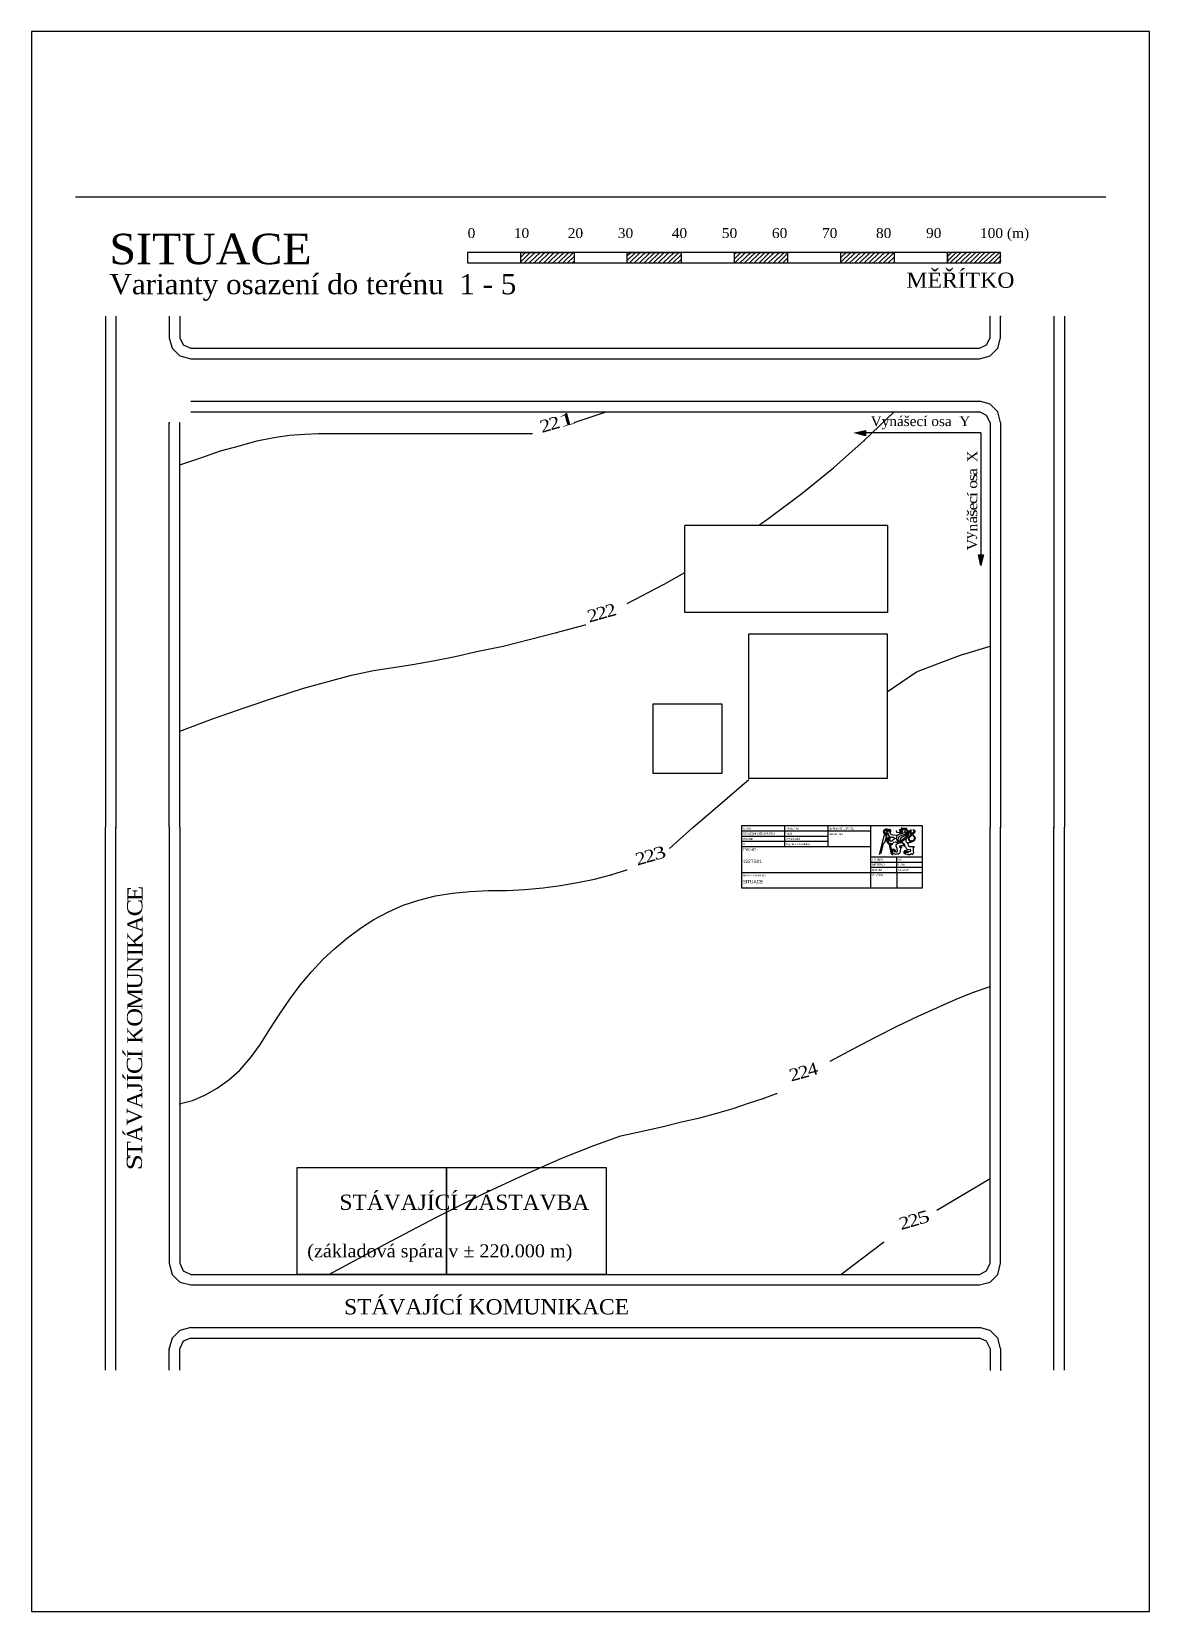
# Model space of a CAD drawing. Header units: millimetres. Extents: x -3518363 to 3223740, y -1530229 to 774657.
# Drawn here: x -189051 to 20949, y 59001 to 356001 of the extents above; entities that cross this region are included whole.
import ezdxf

# ---------------------------------------------------------------- set-up
doc = ezdxf.new("R2010")
doc.units = ezdxf.units.MM
doc.header["$LTSCALE"] = 15
doc.header["$MEASUREMENT"] = 0
doc.layers.get('0').update_dxf_attribs({"linetype": 'CONTINUOUS'})
for name, color, linetype in [('objekt 1', 40, 'CONTINUOUS'), ('objekt 2', 70, 'CONTINUOUS'), ('objekt 3', 150, 'CONTINUOUS'), ('RAMECEK', 7, 'CONTINUOUS')]:
    doc.layers.add(name, color=color, linetype=linetype)
doc.styles.add('ROMAN', font='roman')
doc.styles.add('TIMESNEWROMAN', font='times.ttf')

msp = doc.modelspace()

# ---------------------------------------------------------------- hatches: boundary and pattern name
for points in [[(-32384.35, 280015.115), (-34364.697, 280555.215), (-32384.35, 280992.443)], [(-10188.995, 257614.018), (-10729.094, 255633.671), (-11166.323, 257614.018)]]:
    msp.add_hatch(color=256).paths.add_polyline_path(points, flags=16)

# ---------------------------------------------------------------- linework, layer by layer
for p, q in [((-180833.381, 324920.175), (12752.182, 324920.175)), ((-159152.415, 286496.256), (-10857.696, 286496.256)), ((-159152.415, 284515.909), (-10857.696, 284515.909)), ((-97144.336, 280452.344), (-94958.233, 280452.344)), ((-159152.415, 112354.128), (-10857.696, 112354.128)), ((-159152.415, 110399.499), (-10857.696, 110399.499))]:
    msp.add_line(p, q)
for points in [[(-189051.006, 356001.207), (-189051.006, 59001.207), (20948.994, 59001.207), (20948.994, 356001.207)], [(-32384.35, 280015.115), (-34364.697, 280555.215), (-32384.35, 280992.443), (-32384.35, 280015.115)], [(-10188.995, 257614.018), (-10729.094, 255633.671), (-11166.323, 257614.018), (-10188.995, 257614.018)]]:
    msp.add_lwpolyline(points, close=True)
for points in [[(-107148.962, 312523.717), (-97144.336, 312523.717), (-97144.336, 314478.346), (-87139.716, 314478.346), (-87139.716, 312523.717), (-77135.096, 312523.717), (-77135.096, 314478.346), (-67027.605, 314478.346), (-67027.605, 312523.717), (-57022.972, 312523.717), (-57022.972, 314478.346), (-47018.365, 314478.346), (-47018.365, 312523.717), (-37013.732, 312523.717), (-37013.732, 314478.346), (-27009.113, 314478.346), (-27009.113, 312523.717), (-17004.493, 312523.717), (-17004.493, 314478.346), (-107148.962, 314478.346), (-107148.962, 312523.717), (-16901.622, 312523.717)], [(-97144.336, 313603.889), (-96269.892, 314478.346), (-96167.021, 314478.346)], [(-97144.336, 312729.459), (-95395.461, 314478.346), (-95292.59, 314478.346)], [(-96501.365, 312523.717), (-94521.018, 314478.346), (-94392.416, 314478.346)], [(-95601.204, 312523.717), (-93517.985, 314478.346), (-93415.114, 314478.346)], [(-94623.902, 312523.717), (-92643.542, 314478.346), (-92540.671, 314478.346)], [(-93749.445, 312523.717), (-91769.098, 314478.346), (-91640.509, 314478.346)], [(-92849.297, 312523.717), (-90894.668, 314478.346), (-90766.079, 314478.346)], [(-91974.854, 312523.717), (-89994.506, 314478.346), (-89891.622, 314478.346)], [(-91100.41, 312523.717), (-89017.192, 314478.346), (-88914.321, 314478.346)], [(-90123.108, 312523.717), (-88142.748, 314478.346), (-88014.159, 314478.346)], [(-89222.934, 312523.717), (-87242.587, 314478.346), (-87139.716, 314478.346)], [(-88348.503, 312523.717), (-87139.716, 313732.504), (-87036.845, 313732.504)], [(-87474.06, 312523.717), (-87139.716, 312832.33), (-87036.845, 312832.33)], [(-77135.096, 313938.247), (-76492.125, 314478.346), (-76363.523, 314478.346)], [(-77135.096, 312960.919), (-75591.964, 314478.346), (-75489.093, 314478.346)], [(-76697.881, 312523.717), (-74717.534, 314478.346), (-74614.649, 314478.346)], [(-75823.437, 312523.717), (-73740.206, 314478.346), (-73611.617, 314478.346)], [(-74820.405, 312523.717), (-72840.057, 314478.346), (-72737.186, 314478.346)], [(-73945.961, 312523.717), (-71965.614, 314478.346), (-71862.73, 314478.346)], [(-73071.517, 312523.717), (-71091.17, 314478.346), (-70988.299, 314478.346)], [(-72197.087, 312523.717), (-70216.74, 314478.346), (-70113.856, 314478.346)], [(-71322.643, 312523.717), (-69342.283, 314478.346), (-69213.694, 314478.346)], [(-70422.482, 312523.717), (-68339.264, 314478.346), (-68236.393, 314478.346)], [(-69445.167, 312523.717), (-67464.82, 314478.346), (-67361.936, 314478.346)], [(-68570.724, 312523.717), (-67027.605, 314041.118), (-66924.721, 314041.118)], [(-67696.293, 312523.717), (-67027.605, 313166.687), (-66924.721, 313166.687)], [(-57022.972, 314169.707), (-56688.641, 314478.346), (-56585.757, 314478.346)], [(-57022.972, 313269.558), (-55814.184, 314478.346), (-55711.313, 314478.346)], [(-56920.101, 312523.717), (-54939.754, 314478.346), (-54811.165, 314478.346)], [(-56019.953, 312523.717), (-53936.721, 314478.346), (-53833.837, 314478.346)], [(-55145.496, 312523.717), (-53062.278, 314478.346), (-52959.407, 314478.346)], [(-54168.194, 312523.717), (-52187.847, 314478.346), (-52084.963, 314478.346)], [(-53293.751, 312523.717), (-51313.391, 314478.346), (-51184.802, 314478.346)], [(-52393.59, 312523.717), (-50413.242, 314478.346), (-50310.371, 314478.346)], [(-51519.159, 312523.717), (-49538.799, 314478.346), (-49435.928, 314478.346)], [(-50644.702, 312523.717), (-48561.484, 314478.346), (-48432.895, 314478.346)], [(-49667.401, 312523.717), (-47687.054, 314478.346), (-47558.452, 314478.346)], [(-48767.226, 312523.717), (-47018.365, 314272.604), (-46915.481, 314272.604)], [(-47892.796, 312523.717), (-47018.365, 313398.147), (-46915.481, 313398.147)], [(-37013.732, 314375.475), (-36910.861, 314478.346), (-36782.272, 314478.346)], [(-37013.732, 313501.018), (-36010.7, 314478.346), (-35907.816, 314478.346)], [(-37013.732, 312626.588), (-35136.256, 314478.346), (-35033.385, 314478.346)], [(-36242.173, 312523.717), (-34261.826, 314478.346), (-34158.955, 314478.346)], [(-35367.729, 312523.717), (-33284.498, 314478.346), (-33155.909, 314478.346)], [(-34364.697, 312523.717), (-32384.35, 314478.346), (-32281.479, 314478.346)], [(-33490.253, 312523.717), (-31509.906, 314478.346), (-31407.022, 314478.346)], [(-32615.81, 312523.717), (-30635.463, 314478.346), (-30532.592, 314478.346)], [(-31741.379, 312523.717), (-29761.032, 314478.346), (-29658.161, 314478.346)], [(-30866.936, 312523.717), (-28757.987, 314478.346), (-28655.116, 314478.346)], [(-29863.903, 312523.717), (-27883.556, 314478.346), (-27780.685, 314478.346)], [(-28989.46, 312523.717), (-27009.113, 314478.346), (-26906.228, 314478.346)], [(-28115.016, 312523.717), (-27009.113, 313603.889), (-26906.228, 313603.889)], [(-27214.868, 312523.717), (-27009.113, 312729.459), (-26906.228, 312729.459)], [(-17004.493, 312523.717), (-6999.873, 312523.717), (-6999.873, 314478.346), (-17004.493, 314478.346), (-17004.493, 312523.717), (-16901.622, 312523.717)], [(-17004.493, 313732.504), (-16232.933, 314478.346), (-16130.049, 314478.346)], [(-17004.493, 312832.33), (-15358.49, 314478.346), (-15255.606, 314478.346)], [(-16464.393, 312523.717), (-14484.046, 314478.346), (-14355.457, 314478.346)], [(-15564.245, 312523.717), (-13481.014, 314478.346), (-13378.13, 314478.346)], [(-14586.917, 312523.717), (-12606.57, 314478.346), (-12503.699, 314478.346)], [(-13712.487, 312523.717), (-11732.14, 314478.346), (-11603.538, 314478.346)], [(-12812.326, 312523.717), (-10857.696, 314478.346), (-10729.094, 314478.346)], [(-11937.882, 312523.717), (-9957.535, 314478.346), (-9854.664, 314478.346)], [(-11063.451, 312523.717), (-9083.104, 314478.346), (-8980.22, 314478.346)], [(-10188.995, 312523.717), (-8105.777, 314478.346), (-7977.188, 314478.346)], [(-9185.975, 312523.717), (-7205.628, 314478.346), (-7102.744, 314478.346)], [(-8311.532, 312523.717), (-6999.873, 313835.375), (-6896.989, 313835.375)], [(-7437.088, 312523.717), (-6999.873, 312960.919), (-6896.989, 312960.919)], [(-175200.96, 302519.084), (-175200.96, 206459.298), (-175098.082, 206459.298)], [(-173220.613, 302519.084), (-173220.613, 206459.298), (-173117.735, 206459.298)], [(-163215.986, 302519.084), (-163215.986, 298455.518), (-162675.894, 296475.171), (-161235.639, 295060.641), (-159152.415, 294494.824), (-10960.567, 294494.824), (-8980.22, 295060.641), (-7539.959, 296475.171), (-6999.873, 298455.518), (-6999.873, 302519.084), (-6896.989, 302519.084)], [(-161235.639, 302519.084), (-161235.639, 298455.518), (-160592.669, 297143.86), (-159152.415, 296475.171), (-10960.567, 296475.171), (-9648.908, 297143.86), (-8980.22, 298455.518), (-8980.22, 302519.084), (-8877.336, 302519.084)], [(3004.747, 302519.084), (3004.747, 206459.298), (3107.618, 206459.298)], [(4985.094, 302519.084), (4985.094, 206459.298), (5087.978, 206459.298)], [(-6999.873, 282535.562), (-7539.959, 284515.909), (-8980.22, 285956.157), (-10960.567, 286496.256), (-10857.696, 286496.256)], [(-163215.986, 206459.298), (-163215.986, 282535.562), (-163113.115, 282535.562)], [(-161235.639, 206459.298), (-161235.639, 282535.562), (-161132.762, 282535.562)], [(-87139.716, 282535.562), (-81095.803, 284515.909), (-80992.919, 284515.909)], [(-32615.81, 279140.685), (-27009.113, 284515.909), (-26906.228, 284515.909)], [(-8980.22, 282535.562), (-9648.908, 283847.221), (-10960.567, 284515.909), (-10857.696, 284515.909)], [(-8980.22, 282535.562), (-8980.22, 206459.298), (-8877.336, 206459.298)], [(-6999.873, 282535.562), (-6999.873, 206459.298), (-6896.989, 206459.298)], [(-161235.639, 274537.02), (-157274.939, 275848.679), (-153545.711, 277160.338), (-150022.232, 278137.639), (-146730.226, 279037.814), (-143541.091, 279680.784), (-140583.429, 280117.986), (-137728.638, 280349.473), (-135182.474, 280452.344), (-97041.464, 280452.344)], [(-10729.094, 280555.215), (-32384.35, 280555.215), (-32281.479, 280555.215)], [(-10729.094, 280555.215), (-10729.094, 257614.018), (-10626.223, 257614.018)], [(-52508.107, 263176.607), (-50541.831, 264532.387), (-44369.317, 269136.052), (-38428.262, 273971.203), (-32615.81, 279140.685), (-32512.939, 279140.685)], [(-77135.096, 248509.56), (-70216.74, 252135.923), (-66328.815, 254321.961)], [(-90431.722, 243005.747), (-85056.497, 244445.994), (-84953.626, 244445.994)], [(-161235.639, 224462.472), (-154857.37, 226880.035), (-148942.046, 228963.266), (-143335.342, 230840.742), (-138165.86, 232486.732), (-133330.722, 233798.391), (-128932.8, 235007.179), (-124843.51, 235881.635), (-121114.282, 236421.735), (-117487.926, 236987.526), (-113630.103, 237733.367), (-109463.653, 238504.953), (-105168.608, 239507.972), (-100436.355, 240485.3), (-95601.204, 241694.088), (-90431.722, 243005.747), (-90328.851, 243005.747)], [(-28328.815, 231883.744), (-22816.945, 235650.149), (-18521.894, 237296.165), (-14021.1, 238942.155), (-13918.229, 238942.155)], [(-13918.229, 238942.155), (-8980.22, 240485.3), (-8877.336, 240485.3)], [(-69213.694, 202395.719), (-64815.772, 206356.427), (-60649.335, 209957.046), (-54328.815, 215415.672)], [(-175200.96, 104355.573), (-175200.96, 206459.298), (-175098.082, 206459.298)], [(-173220.613, 104355.573), (-173220.613, 206459.298), (-173117.735, 206459.298)], [(-163215.986, 206459.298), (-163215.986, 124441.972), (-162675.894, 122358.748), (-161235.639, 120918.493), (-159152.415, 120378.401), (-10960.567, 120378.401), (-8980.22, 120918.493), (-7539.959, 122358.748), (-6999.873, 124441.972), (-6999.873, 206459.298), (-6896.989, 206459.298)], [(-161235.639, 206459.298), (-161235.639, 124441.972), (-160592.669, 123027.436), (-159152.415, 122358.748), (-10960.567, 122358.748), (-9648.908, 123027.436), (-8980.22, 124441.972), (-8980.22, 206459.298), (-8877.336, 206459.298)], [(3004.747, 104355.573), (3004.747, 206459.298), (3107.618, 206459.298)], [(4985.094, 104355.573), (4985.094, 206459.298), (5087.978, 206459.298)], [(-161338.51, 154404.403), (-158818.064, 155073.091), (-156503.373, 156050.406), (-154188.681, 157387.782), (-152002.579, 158905.197), (-149919.354, 160782.673), (-147939.007, 163097.364), (-146061.531, 165617.797), (-144312.65, 168472.601), (-142435.181, 171327.379), (-140557.705, 174079.298), (-138577.358, 176702.616), (-136494.133, 179223.063), (-134308.031, 181537.754), (-132096.21, 183620.972), (-129678.641, 185601.332), (-127261.073, 187453.077), (-124740.626, 189099.093), (-121988.713, 190539.341), (-119236.8, 191748.129), (-116279.138, 192725.444), (-113192.881, 193497.016), (-110003.746, 194037.102), (-106711.734, 194371.447), (-103188.255, 194500.035), (-99767.653, 194500.035), (-96372.763, 194705.791), (-92952.168, 195040.135), (-89660.162, 195477.363), (-86471.027, 196017.45), (-83281.893, 196686.151), (-80221.347, 197457.71), (-80092.758, 197457.71)], [(-80221.347, 197457.71), (-77237.967, 198435.012), (-77135.083, 198435.012)], [(-38994.08, 162428.662), (-34596.157, 164846.238), (-30404.003, 167032.34), (-26340.424, 169115.572), (-22508.319, 170890.163), (-18881.969, 172536.166), (-15358.49, 174079.298), (-12066.471, 175390.957), (-11937.882, 175390.957)], [(-12066.471, 175390.957), (-8980.22, 176471.143), (-8877.336, 176471.143)], [(-133202.127, 122358.748), (-122657.408, 128068.329), (-112987.132, 133109.222), (-104191.294, 137507.132), (-96372.776, 141133.482), (-89454.42, 144194.028), (-83410.481, 146611.603), (-78343.871, 148386.195), (-74048.845, 149363.51), (-70422.482, 150135.069), (-66924.721, 151009.513), (-63504.113, 151781.085), (-60314.978, 152655.516), (-57228.727, 153529.959), (-54373.937, 154532.992), (-51622.03, 155407.435), (-51519.159, 155407.435)], [(-51622.03, 155407.435), (-49101.584, 156384.75), (-48998.712, 156384.75)], [(-139143.175, 122358.748), (-139143.175, 142445.141), (-81095.803, 142445.141), (-81095.803, 122358.748), (-111109.656, 122358.748), (-111109.656, 142445.141), (-111109.656, 122358.748), (-139143.175, 122358.748), (-139040.297, 122358.748)], [(-18984.84, 134420.881), (-8980.22, 140361.922), (-8877.336, 140361.922)], [(-37013.732, 122358.748), (-28989.46, 128402.673), (-28886.589, 128402.673)], [(-159152.415, 112354.128), (-161235.639, 111814.035), (-162675.894, 110399.499), (-163215.986, 108419.145), (-163113.115, 108419.145)], [(-159152.415, 110399.499), (-160592.669, 109833.681), (-161235.639, 108419.145), (-161132.762, 108419.145)], [(-6999.873, 108419.145), (-7539.959, 110399.499), (-8980.22, 111814.035), (-10960.567, 112354.128), (-10857.696, 112354.128)], [(-8980.22, 108419.145), (-9648.908, 109833.681), (-10960.567, 110399.499), (-10857.696, 110399.499)], [(-163215.986, 104355.573), (-163215.986, 108419.145), (-163113.115, 108419.145)], [(-161235.639, 104355.573), (-161235.639, 108419.145), (-161132.762, 108419.145)], [(-8980.22, 108419.145), (-8980.22, 104355.573), (-8877.336, 104355.573)], [(-6999.873, 108419.145), (-6999.873, 104355.573), (-6896.989, 104355.573)]]:
    msp.add_lwpolyline(points)
at = {"layer": 'objekt 1', "extrusion": (1.93959e-16, -3.39308e-16, -1)}
for p, q in [((-28228.815, 263176.607), (-66328.815, 263176.607)), ((-66328.815, 256976.607), (-66328.815, 263176.607)), ((-28228.815, 263176.607), (-28228.815, 246776.607)), ((-66328.815, 246776.607), (-66328.815, 256976.607)), ((-40278.815, 246776.607), (-66328.815, 246776.607)), ((-28228.815, 246776.607), (-40278.815, 246776.607))]:
    msp.add_line(p, q, dxfattribs=at)
at = {"layer": 'objekt 2', "extrusion": (1.93959e-16, -3.39308e-16, -1)}
for p, q in [((-54328.815, 215576.607), (-54328.815, 242776.607)), ((-54328.815, 242776.607), (-28328.815, 242776.607)), ((-28328.815, 242776.607), (-28328.815, 215576.607)), ((-28328.815, 215576.607), (-54328.815, 215576.607))]:
    msp.add_line(p, q, dxfattribs=at)
at = {"layer": 'objekt 3', "extrusion": (1.93959e-16, -3.39308e-16, -1)}
for p, q in [((-59328.815, 229576.607), (-72328.815, 229576.607)), ((-72328.815, 229576.607), (-72328.815, 216576.607)), ((-59328.815, 216576.607), (-59328.815, 229576.607)), ((-72328.815, 216576.607), (-59328.815, 216576.607))]:
    msp.add_line(p, q, dxfattribs=at)
at = {"layer": 'RAMECEK', "color": 0, "linetype": 'Continuous'}
for p, q in [((-55690.774, 205717.752), (-31383.078, 205717.752)), ((-47588.259, 206690), (-47588.259, 202800.859)), ((-39485.593, 206648.924), (-39485.593, 202759.784)), ((-31383.078, 195022.427), (-31383.078, 206690)), ((-28490.536, 205654.362), (-28421.608, 205674.033)), ((-25940.771, 205693.725), (-25950.618, 205536.336)), ((-25596.211, 206018.343), (-25596.211, 205801.94)), ((-25163.052, 205723.232), (-25044.913, 205693.725)), ((-55690.774, 204745.505), (-39485.593, 204745.505)), ((-55690.774, 203773.257), (-39485.593, 203773.257)), ((-55690.774, 202800.859), (-31383.078, 202800.859)), ((-28539.747, 204001.744), (-28431.455, 204041.086)), ((-28441.301, 204228.006), (-28362.549, 204247.677)), ((-27978.613, 204582.129), (-27899.85, 204582.129)), ((-27909.697, 203372.157), (-27968.767, 203313.144)), ((-26925.229, 204287.019), (-26629.902, 204395.21)), ((-25566.682, 202693.416), (-25606.058, 202673.722)), ((-24532.991, 203431.194), (-24424.709, 203401.664)), ((-31383.078, 200856.213), (-21660, 200856.213)), ((-31383.078, 199883.815), (-21660, 199883.815)), ((-27437.151, 201581.797), (-27456.844, 201571.961)), ((-26521.539, 197939.169), (-26521.539, 200856.213)), ((-25172.899, 201680.175), (-25271.334, 201581.797)), ((-55690.774, 197939.169), (-31383.078, 197939.169)), ((-31383.078, 198911.568), (-21660, 198911.568)), ((-31383.078, 197939.169), (-21660, 197939.169)), ((-26521.539, 197939.169), (-26521.539, 195022.427))]:
    msp.add_line(p, q, dxfattribs=at)
msp.add_lwpolyline([(-21660, 206690), (-55690.774, 206690), (-55690.774, 195022.427), (-21660, 195022.427)], close=True, dxfattribs=at)
for points in [[(-28815.391, 205064.139), (-28815.391, 205044.468), (-28608.664, 204946.091), (-28529.912, 204680.508), (-28529.912, 204523.116), (-28598.817, 204257.512), (-28608.664, 204237.841), (-28618.499, 204228.006), (-28628.346, 204129.606), (-28638.204, 204109.935), (-28648.04, 204100.099), (-28785.861, 203480.371), (-29061.516, 203313.144), (-29081.21, 203293.473), (-29091.045, 203273.778), (-29140.268, 203027.869), (-29150.115, 203008.198), (-29159.951, 202998.362), (-29169.798, 202909.819), (-29179.644, 202890.148), (-29189.491, 202880.312), (-29504.522, 201571.961), (-29514.369, 201552.29), (-29534.051, 201532.619), (-29681.72, 201434.243), (-29730.943, 201404.736), (-29809.706, 201257.179)], [(-29721.096, 201424.407), (-29711.26, 201562.126), (-28815.391, 205005.125), (-28795.708, 205014.961)], [(-28716.956, 205093.645), (-28746.485, 205113.316), (-28933.53, 205329.743), (-28963.059, 205457.628), (-28972.906, 205516.665), (-28943.377, 205762.574), (-28767.411, 205992.522), (-28510.218, 206097.05), (-28500.371, 206106.886), (-28352.702, 206106.886), (-28224.716, 206077.379), (-28185.34, 206038.014), (-28214.881, 205988.836), (-28323.173, 205910.131), (-28303.48, 205890.459), (-28293.644, 205870.788), (-28293.644, 205851.117), (-28283.797, 205841.282), (-28214.881, 205851.117), (-28057.365, 205919.966), (-27929.39, 205900.295), (-27850.627, 205713.396)], [(-28185.34, 205270.729), (-28362.549, 205211.695), (-28470.842, 205211.695), (-28588.97, 205241.223), (-28785.861, 205575.678), (-28776.015, 205654.362), (-28766.168, 205683.89), (-28716.956, 205772.433), (-28569.276, 205890.459), (-28333.02, 205910.131)], [(-28776.015, 205014.961), (-28716.956, 205093.645), (-28549.594, 205044.468), (-28510.218, 205014.961), (-28510.218, 205005.125), (-28500.371, 204936.256), (-28441.301, 204660.814), (-28421.608, 204542.787), (-28323.173, 204198.478), (-28352.702, 204149.3), (-28392.079, 204119.77), (-28421.608, 204041.086), (-28342.856, 203991.908), (-28352.702, 203795.153), (-28273.951, 203795.153), (-28234.563, 203755.811), (-28234.563, 203637.761), (-28205.034, 203441.029), (-28165.658, 203401.664), (-28027.825, 203322.979), (-28008.143, 203322.979), (-27988.449, 203313.144), (-27958.92, 203283.614), (-27850.627, 202732.758), (-27693.112, 201994.957), (-27634.042, 202004.793), (-27535.608, 202083.5), (-27525.761, 202211.383), (-27486.373, 202221.219), (-27397.775, 202299.903), (-27003.992, 202329.433), (-26954.769, 202270.397), (-26836.629, 201975.286), (-26797.265, 201916.273), (-26757.877, 201867.072), (-26738.184, 201837.565), (-26649.585, 201788.387), (-26590.515, 201788.387), (-26501.916, 201788.387), (-26442.847, 201817.894), (-26423.164, 201837.565), (-26383.777, 201916.273), (-26373.93, 201985.122), (-26431.768, 202437.645), (-26629.902, 202860.62), (-26629.902, 203204.93), (-26354.248, 203372.157), (-25881.713, 203519.713), (-25862.019, 203529.549), (-25832.479, 203568.891)], [(-28283.797, 205831.446), (-28401.925, 205713.396), (-28362.549, 205624.855), (-28342.856, 205605.184), (-28401.925, 205428.121), (-28490.536, 205319.907)], [(-28490.536, 205024.796), (-28224.716, 205054.303), (-28145.964, 205083.81)], [(-28392.079, 205428.121), (-28195.187, 205319.907), (-28077.048, 204906.749), (-28057.365, 204887.078), (-27998.295, 204877.242), (-27870.309, 204759.192), (-27890.003, 204582.129), (-27840.78, 204523.116), (-27702.947, 204523.116), (-27535.608, 204552.623), (-27141.813, 204552.623), (-26954.769, 204385.374), (-26935.075, 204316.525), (-26935.075, 204267.348), (-26944.922, 204247.677), (-27466.68, 203804.989), (-27584.831, 203745.975), (-27762.028, 203814.824), (-27781.722, 203942.707), (-27811.251, 204228.006), (-27958.92, 204405.045), (-27988.449, 204424.74)], [(-28342.856, 205605.184), (-28313.326, 205624.855), (-28293.644, 205624.855), (-28264.092, 205664.198), (-28136.129, 205742.903), (-28017.99, 205742.903), (-27939.237, 205506.829), (-27939.237, 205408.45)], [(-28175.505, 206028.178), (-27870.309, 206057.708), (-27840.78, 206047.873), (-27781.722, 205998.671), (-27752.181, 205979), (-27712.806, 205900.295), (-27712.806, 205801.94), (-27742.346, 205319.907), (-27732.499, 205251.058), (-27534.364, 205039.562), (-27240.259, 204975.619), (-26620.056, 204955.948), (-26373.93, 204926.42), (-26373.93, 204847.736), (-26452.693, 204759.192), (-26531.445, 204611.636), (-26580.668, 204454.246), (-26600.373, 204414.904), (-26620.056, 204395.21), (-26610.209, 204355.868), (-26511.763, 203972.237), (-26462.54, 203883.694), (-26364.095, 203785.317), (-26295.178, 203745.975), (-26255.802, 203696.798), (-26275.495, 203657.432), (-26462.54, 203539.385), (-26511.763, 203539.385), (-26531.445, 203529.549), (-26541.293, 203519.713), (-26560.986, 203480.371)], [(-26600.373, 205782.269), (-26562.218, 205512.979), (-26265.649, 205457.628), (-25960.465, 205526.5), (-25921.089, 205418.286)], [(-24838.175, 205988.836), (-24907.091, 205762.574), (-25025.231, 205693.725), (-24985.854, 205546.171), (-24985.854, 205477.299), (-25005.537, 205398.591), (-25487.93, 205221.531), (-25556.835, 205201.86), (-25586.364, 205172.353), (-25606.058, 205162.517), (-25901.395, 205103.481), (-25921.089, 205093.645), (-25930.936, 205083.81), (-25970.312, 205083.81), (-26285.331, 204926.42), (-26354.248, 204906.749)], [(-24660.977, 205919.966), (-24651.13, 205841.282), (-24621.601, 205762.574), (-24611.754, 205536.336), (-24976.008, 205083.81), (-25763.573, 204828.065), (-26029.37, 204680.508), (-26127.827, 204582.129), (-26177.039, 204523.116), (-26275.495, 204218.149), (-26285.331, 204208.313), (-26285.331, 204119.77), (-26206.579, 203883.694), (-26039.217, 203696.798), (-26039.217, 203677.103), (-25822.632, 203568.891), (-25783.256, 203568.891), (-25763.573, 203578.727), (-25615.905, 203578.727), (-25566.682, 203578.727), (-25537.153, 203568.891), (-25497.766, 203490.207), (-25478.072, 203401.664), (-25379.638, 203342.65), (-25320.568, 203273.778), (-25291.027, 203175.423), (-25291.027, 203096.718), (-25300.863, 203086.882), (-25113.818, 202939.326), (-24976.008, 202840.949), (-25586.364, 202909.819), (-25881.713, 202929.49), (-25970.312, 202880.312), (-25999.841, 202742.594), (-25950.618, 202693.416), (-25891.548, 202663.886), (-25615.905, 202663.886), (-25625.741, 202604.873), (-25635.587, 202585.178), (-25802.95, 202437.645), (-25871.866, 202053.994), (-25906.313, 201622.382), (-26177.039, 201345.723), (-26285.331, 201286.686)], [(-26019.523, 206008.507), (-25989.994, 205988.836), (-25980.147, 205969.165), (-25980.147, 205860.953), (-25950.618, 205713.396), (-25763.573, 205772.433), (-25615.905, 205762.574), (-25606.058, 205762.574), (-25586.364, 205772.433)], [(-25989.994, 205988.836), (-25852.161, 206008.507), (-25625.741, 206028.178)], [(-24424.709, 205752.739), (-24464.086, 205349.414), (-24706.503, 204991.604), (-25074.442, 204759.192), (-25094.136, 204759.192), (-25153.206, 204729.686), (-25231.957, 204680.508), (-25684.822, 204473.917), (-25965.394, 204087.8), (-25773.42, 203657.432), (-25763.573, 203598.419)], [(-25281.18, 206028.178), (-25291.027, 205979), (-25300.863, 205959.329), (-25556.835, 205811.775), (-25576.529, 205772.433), (-25507.612, 205644.527), (-25507.612, 205605.184), (-25527.306, 205477.299), (-25862.019, 205398.591), (-25911.242, 205408.45), (-25930.936, 205192.024)], [(-25930.936, 205546.171), (-25783.256, 205565.842), (-25674.975, 205575.678), (-25517.459, 205565.842)], [(-25901.395, 205241.223), (-25586.364, 205260.894), (-25556.835, 205231.387)], [(-25674.975, 206274.113), (-25665.116, 206254.442), (-25635.587, 206077.379), (-25625.741, 206067.544), (-25625.741, 206028.178), (-25300.863, 206047.873), (-24848.022, 206008.507), (-24798.799, 205998.671)], [(-25665.116, 206274.113), (-25635.587, 206283.949), (-25537.153, 206283.949), (-25507.612, 206224.936), (-25330.415, 206156.063), (-25271.334, 206215.077), (-25261.487, 206244.607), (-25123.677, 206264.278), (-25084.289, 206195.406), (-24877.551, 206215.077), (-24857.868, 206244.607), (-24710.2, 206234.771), (-24779.116, 205998.671), (-24729.882, 205979), (-24660.977, 205929.802), (-24562.531, 205919.966), (-24405.016, 205742.903), (-24385.334, 205733.067), (-24365.629, 205733.067), (-24277.041, 205477.299), (-24267.194, 205428.121), (-24217.971, 205398.591), (-24464.086, 204532.952), (-24513.309, 204473.917), (-24523.144, 204454.246), (-24523.144, 204444.411), (-24788.963, 204168.971), (-24838.175, 203932.872), (-24788.963, 203726.304), (-24690.506, 203627.925), (-24552.673, 203568.891), (-24099.832, 203588.562), (-23952.163, 203637.761), (-23932.47, 203657.432), (-23922.634, 203686.962), (-23686.355, 203726.304)], [(-25615.905, 203588.562), (-25635.587, 203686.962), (-25645.434, 203804.989), (-25655.27, 203814.824), (-25655.27, 203883.694), (-25645.434, 203923.036), (-25635.587, 203991.908), (-25133.523, 204365.703), (-24907.091, 204503.445), (-24710.2, 204660.814), (-24414.863, 204975.619), (-24306.57, 205388.756), (-24296.723, 205408.45), (-24267.194, 205428.121)], [(-24700.353, 206244.607), (-24670.824, 206264.278), (-24651.13, 206264.278)], [(-23391.018, 205910.131), (-23125.222, 205801.94), (-23105.528, 205575.678), (-23282.737, 205300.236), (-23479.628, 205113.316), (-23410.7, 204946.091), (-23068.605, 204461.64), (-23184.279, 203903.365), (-23538.687, 203667.268), (-24405.016, 203411.523), (-24424.709, 203391.828), (-24375.486, 203018.033), (-24119.525, 202791.771), (-23568.227, 202791.771), (-23272.89, 202831.114), (-23440.252, 202545.836), (-23430.394, 201985.122), (-23420.548, 201926.108), (-23410.7, 201896.602), (-23391.018, 201532.619), (-23617.438, 201306.357), (-23656.826, 201247.344), (-23706.049, 201237.508)], [(-23499.311, 205969.165), (-23420.548, 205929.802), (-23381.171, 205890.459), (-23312.266, 205683.89), (-23312.266, 205526.5), (-23656.826, 205162.517), (-23774.954, 205083.81), (-23794.647, 205064.139), (-23804.495, 205034.632), (-24040.773, 204847.736), (-24326.252, 204326.361), (-24326.252, 204188.642), (-24306.57, 204080.428), (-24021.08, 203755.811), (-23922.634, 203706.633)], [(-23646.991, 204975.619), (-23272.89, 204611.636), (-23223.656, 204070.593), (-23651.897, 203824.66), (-24109.679, 204021.415), (-24178.584, 204414.904), (-23646.991, 204975.619)], [(-23794.647, 205083.81), (-23873.411, 205192.024), (-23981.693, 205437.957), (-23991.539, 205506.829), (-24021.08, 205536.336), (-24119.525, 205585.513), (-24139.208, 205674.033), (-24129.361, 205723.232), (-24021.08, 205831.446), (-23883.258, 205910.131), (-23843.882, 205910.131), (-23834.035, 205919.966), (-23804.495, 205919.966), (-23863.564, 205723.232), (-23883.258, 205565.842), (-23873.411, 205556.007), (-23853.718, 205428.121), (-23755.272, 205270.729), (-23666.673, 205172.353)], [(-28411.772, 203696.798), (-28352.702, 203795.153)], [(-28352.702, 204296.854), (-28096.753, 204414.904), (-28008.143, 204434.575)], [(-28323.173, 203991.908), (-28254.246, 204050.921), (-28175.505, 204080.428), (-28106.588, 204070.593), (-27909.697, 203785.317)], [(-28313.326, 204208.313), (-28185.34, 204267.348), (-28013.072, 204251.363), (-27929.39, 204109.935)], [(-28224.716, 203736.14), (-28165.658, 203726.304), (-27988.449, 203450.865), (-27771.875, 203352.486), (-27535.608, 202221.219)], [(-28057.365, 204877.242), (-28027.825, 204650.978), (-27988.449, 204582.129), (-27998.295, 204572.294), (-27998.295, 204532.952), (-27988.449, 204444.411)], [(-27752.181, 203342.65), (-27545.454, 203352.486), (-27456.844, 203175.423), (-27565.137, 203116.389)], [(-27693.112, 201985.122), (-27614.36, 201542.455), (-27486.373, 201414.571), (-27466.68, 201404.736), (-27407.622, 201385.065)], [(-27535.608, 202063.829), (-27446.998, 202044.135), (-27486.373, 201857.236), (-27397.775, 201847.401), (-27397.775, 201817.894), (-27397.775, 201798.223), (-27427.304, 201621.162), (-27427.304, 201581.797), (-27407.622, 201512.948), (-27397.775, 201365.394), (-27358.399, 201306.357), (-27319.011, 201227.673), (-27309.176, 201198.166)], [(-27456.844, 203175.423), (-27397.775, 203175.423), (-27348.563, 203195.094), (-27259.953, 203372.157), (-27210.73, 203460.7), (-27171.354, 203500.042), (-27033.521, 203588.562), (-26738.184, 203686.962), (-26531.445, 203539.385)], [(-27446.998, 202044.135), (-27358.399, 202132.678), (-27181.201, 202250.726), (-27072.897, 202231.054), (-27003.992, 202132.678)], [(-27397.775, 201847.401), (-27358.399, 201886.766), (-27289.482, 202004.793), (-27269.788, 202024.464), (-27181.201, 202063.829), (-27131.967, 202063.829), (-27082.744, 202053.994), (-26925.229, 201876.931), (-26836.629, 201768.695)], [(-26245.955, 203696.798), (-26196.732, 203696.798), (-26127.827, 203667.268), (-26029.37, 203657.432)], [(-24798.799, 204168.971), (-25478.072, 203795.153), (-25537.153, 203578.727)], [(-25478.072, 203500.042), (-25379.638, 203480.371), (-25320.568, 203441.029), (-25251.651, 203391.828), (-25084.289, 203145.916), (-25054.76, 203086.882), (-25035.066, 203027.869), (-25015.384, 202949.161)], [(-24966.161, 202831.114), (-24936.632, 202811.442), (-24897.245, 202722.923), (-24690.506, 202378.611), (-24582.225, 202270.397), (-24434.556, 202260.561), (-24011.233, 202299.903), (-23912.787, 201955.615), (-24040.773, 201808.059), (-24572.378, 201916.273), (-24779.116, 202053.994), (-25041.227, 201961.765), (-25163.052, 201699.847), (-25153.206, 201670.34), (-25084.289, 201670.34), (-25094.136, 201503.112), (-25153.206, 201365.394)], [(-27565.137, 201808.059), (-27486.373, 201857.236)], [(-27397.775, 201660.504), (-27328.858, 201680.175), (-27063.061, 201483.441), (-26781.257, 201335.887), (-26492.07, 201394.9), (-26324.707, 201476.048), (-26216.415, 201365.394), (-26206.579, 201345.723)], [(-25084.289, 201473.606), (-24897.245, 201463.749), (-24897.245, 201286.686)], [(-25074.442, 201680.175), (-25035.066, 201758.86), (-24966.161, 201867.072), (-24946.479, 201886.766), (-24877.551, 201926.108), (-24838.175, 201926.108), (-24749.576, 201926.108), (-24700.353, 201906.437), (-24601.907, 201827.73), (-24532.991, 201798.223)], [(-24897.245, 201463.749), (-24897.245, 201483.441), (-24788.963, 201729.353), (-24769.27, 201739.189), (-24739.729, 201749.024), (-24621.601, 201749.024), (-24405.016, 201680.175), (-24326.252, 201660.504)], [(-24877.551, 201385.065), (-24857.868, 201404.736), (-24542.838, 201365.394), (-24405.016, 201267.015), (-24030.927, 201267.015), (-23991.539, 201286.686), (-23893.093, 201385.065), (-23893.093, 201394.9), (-23745.425, 201463.749), (-23735.578, 201453.914), (-23696.202, 201453.914), (-23656.826, 201434.243), (-23617.438, 201306.357)]]:
    msp.add_lwpolyline(points, dxfattribs=at)

# ---------------------------------------------------------------- texts
at = {"attachment_point": 7, "style": 'TIMESNEWROMAN'}
for s, insert, char_height, width in [('\\W1.04;SITUACE', (-174429.394, 312189.49), 5726.35125, 39233.21061), ('\\W1.03;0\\~\\~\\~\\~\\~\\~\\~\\~\\~\\~10\\~\\~\\~\\~\\~\\~\\~\\~\\~\\~20\\~\\~\\~\\~\\~\\~\\~\\~\\~30\\~\\~\\~\\~\\~\\~\\~\\~\\~\\~40\\~\\~\\~\\~\\~\\~\\~\\~\\~50\\~\\~\\~\\~\\~\\~\\~\\~\\~60\\~\\~\\~\\~\\~\\~\\~\\~\\~70\\~\\~\\~\\~\\~\\~\\~\\~\\~\\~80\\~\\~\\~\\~\\~\\~\\~\\~\\~90\\~\\~\\~\\~\\~\\~\\~\\~\\~\\~100\\~(m)', (-107148.962, 316587.413), 1861.033775, 104185.90222), ('\\W1.02;Varianty\\~osazení\\~do\\~terénu\\~\\~1\\~-\\~5', (-174429.394, 305373.992), 3793.6648, 76615.21395), ('\\W1.03;MĚŘÍTKO', (-24694.421, 307791.568), 2863.1607, 21087.58593), ('\\W1.02;Vynášecí\\~osa\\~\\~Y', (-31407.022, 281224.034), 1861.03377, 19220.01198), ('\\W1.02;STÁVAJÍCÍ\\~ZÁSTAVBA', (-131221.773, 134421.012), 2863.1607, 47179.17747), ('\\W1.03;(základová\\~spára\\~v\\~±\\~220.000\\~m)', (-137265.699, 124776.454), 2433.70941, 49434.83592), ('\\W1.02;STÁVAJÍCÍ\\~KOMUNIKACE', (-130347.336, 114771.867), 2863.1607, 53670.5873)]:
    msp.add_mtext(s, dxfattribs=dict(at, insert=insert, char_height=char_height, width=width))
for s, insert, char_height, width, rotation in [('\\W1.16;2', (-93183.641, 280555.346), 2289.8356, 3047.34523, 15.80019522), ('\\W1.16;2', (-91486.281, 281044.036), 2289.8356, 3047.34523, 15.80019522), ('\\W1.95;1', (-89814.56, 281532.83), 2289.8356, 3945.50577, 15.80019522), ('\\W1.04;X', (-11372.248, 275077.146), 1860.9513, 2986.1724, 89.90100692), ('\\W1.11;a', (-11372.379, 272556.542), 1860.9513, 2275.18638, 89.90100692), ('\\W1.29;s', (-11372.248, 271450.704), 1860.9513, 2290.52085, 89.90100692), ('\\W1.18;o', (-11372.117, 270036.096), 1860.9513, 2490.15437, 89.90100692), ('\\W1.23;í', (-11371.934, 268493.055), 1860.9513, 1917.90516, 89.90100692), ('\\W1.19;e', (-11372.026, 265972.635), 1860.9513, 2349.21516, 89.90100692), ('\\W1.20;c', (-11371.934, 267181.423), 1860.9513, 2355.19672, 89.90100692), ('\\W1.11;á', (-11397.874, 263555.086), 1860.9513, 2275.18638, 89.90100692), ('\\W1.30;š', (-11372.117, 264763.873), 1860.9513, 2290.52085, 89.90100692), ('\\W1.04;y', (-11397.874, 260571.693), 1860.9513, 2362.64669, 89.90100692), ('\\W1.04;n', (-11397.966, 262011.993), 1860.9513, 2359.97191, 89.90100692), ('\\W1.05;V', (-11397.783, 258488.606), 1860.9513, 2989.92537, 89.90100692), ('\\W1.16;2', (-84285.278, 244883.798), 2289.8356, 3047.34523, 15.80019522), ('\\W1.16;2', (-82587.957, 245372.514), 2289.8356, 3047.34523, 15.80019522), ('\\W1.16;2', (-80890.558, 245835.33), 2289.8356, 3047.34523, 15.80019522), ('\\W1.16;2', (-73560.901, 199696.177), 2289.8356, 3047.34523, 15.80019522), ('\\W1.35;3', (-71889.102, 200159.084), 2289.8356, 3263.01579, 15.80019522), ('\\W1.16;2', (-75258.261, 199207.487), 2289.8356, 3047.34523, 15.80019522), ('\\W1.09;E', (-168180.622, 192519.898), 2863.0542, 4188.81108, 89.90041137), ('\\W1.14;C', (-168206.209, 189665.12), 2863.0542, 4490.01155, 89.90041137), ('\\W1.04;A', (-168206.301, 186578.778), 2863.0542, 4592.75863, 89.90041137), ('\\W1.03;K', (-168206.301, 183518.415), 2863.0542, 4572.93372, 89.90041137), ('\\W1.02;N', (-168206.209, 179017.647), 2863.0542, 4557.723, 89.90041137), ('\\W1.19;I', (-168206.209, 182078.023), 2863.0542, 3142.16769, 89.90041137), ('\\W1.04;U', (-168231.757, 175931.397), 2863.0542, 4588.46559, 89.90041137), ('\\W1.07;M', (-168231.842, 172099.422), 2863.0542, 5402.24811, 89.90041137), ('\\W1.13;O', (-168231.718, 168910.379), 2863.0542, 4720.52411, 89.90041137), ('\\W1.03;K', (-168231.548, 165721.375), 2863.0542, 4572.93372, 89.90041137), ('\\W1.19;Í', (-168231.502, 162969.285), 2863.0542, 3142.16769, 89.90041137), ('\\W1.14;C', (-168257.305, 160011.741), 2863.0542, 4490.01155, 89.90041137), ('\\W1.16;2', (-46350.619, 158597.512), 2289.8356, 3047.34523, 15.80019522), ('\\W1.16;2', (-44653.22, 159060.275), 2289.8356, 3047.34523, 15.80019522), ('\\W1.13;4', (-42981.447, 159549.057), 2289.8356, 3009.2889, 15.80019522), ('\\W1.19;Í', (-168257.35, 158468.622), 2863.0542, 3142.16769, 89.90041137), ('\\W1.09;J', (-168257.305, 156719.526), 2863.0542, 3226.50001, 89.90041137), ('\\W1.04;A', (-168257.18, 153530.522), 2863.0542, 4592.75863, 89.90041137), ('\\W1.05;V', (-168257.004, 150341.465), 2863.0542, 4599.96906, 89.90041137), ('\\W1.04;Á', (-168282.682, 147177.918), 2863.0542, 4592.75863, 89.90041137), ('\\W1.12;T', (-168282.643, 144425.88), 2863.0542, 4225.10236, 89.90041137), ('\\W1.28;S', (-168282.597, 141905.172), 2863.0542, 4219.3343, 89.90041137), ('\\W1.16;2', (-24001.219, 131181.331), 2289.8356, 3047.34523, 15.80019522), ('\\W1.31;5', (-22303.846, 131670.034), 2289.8356, 3222.34108, 15.80019522), ('\\W1.16;2', (-25698.566, 130692.641), 2289.8356, 3047.34523, 15.80019522)]:
    msp.add_mtext(s, dxfattribs=dict(at, insert=insert, char_height=char_height, width=width, rotation=rotation))
at = {"layer": 'RAMECEK', "color": 0, "linetype": 'Continuous', "style": 'ROMAN'}
for s, height, p in [('STAVEBNÍ INŽENÝRSTVÍ', 364.61509, (-55421.258, 205020.447)), ('OBOR', 364.6151, (-55421.258, 205992.695)), ('KATEDRA', 364.6151, (-47319.044, 205992.695)), ('K122', 364.6151, (-47318.667, 205020.447)), ('JMÉNO STUDENTA', 364.61509, (-39216.379, 205951.619)), ('Jan Jelínek', 364.61509, (-39216.379, 204979.372)), ('ROČNÍK', 364.6151, (-55421.258, 204048.2)), ('PŘEDMĚT :', 364.6151, (-55421.258, 202033.914)), ('III', 364.6151, (-55421.258, 203075.802)), ('VYUČUJÍCÍ', 364.6151, (-47319.044, 204048.2)), ('Ing. Jan Konvalinka', 364.61509, (-47318.743, 203075.802)), ('122TS01', 633.8253, (-55421.258, 199687.783)), ('FORMÁT', 364.6151, (-31113.562, 200158.758)), ('MĚŘÍTKO', 364.6151, (-31113.562, 199186.209)), ('A3', 364.6151, (-26252.023, 200158.758)), ('1:200', 364.6151, (-26252.023, 199186.209)), ('SITUACE', 633.8253, (-55421.258, 195863.245)), ('NÁZEV VÝKRESU:', 364.61509, (-55421.258, 197172.224)), ('Č. VÝKR.', 364.6151, (-31113.562, 197241.563)), ('DATUM', 364.6151, (-31113.562, 198213.961)), ('11.12.25', 364.6151, (-26252.023, 198213.961))]:
    msp.add_text(s, height=height, dxfattribs=at).set_placement(p)

doc.saveas('drawing.dxf')
